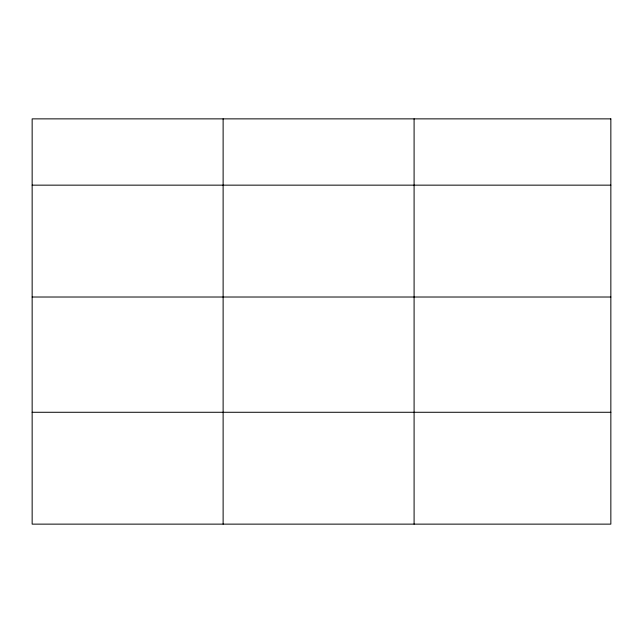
<?xml version="1.0" encoding="UTF-8"?>
<svg xmlns="http://www.w3.org/2000/svg" width="643" height="643" viewBox="0 0 643 643"><rect width="100%" height="100%" fill="white"/><g stroke="black" fill="none" stroke-linecap="round" stroke-linejoin="round"><path stroke-width="0.96" d="M32.15 185.152L610.85 185.152M32.15 297.018L610.85 297.018M32.15 412.276L610.85 412.276M414.092 118.867L414.092 524.133M223.121 118.867L223.121 524.133M610.85 118.867L32.15 118.867L32.15 524.133L610.85 524.133L610.85 118.867"/></g></svg>
